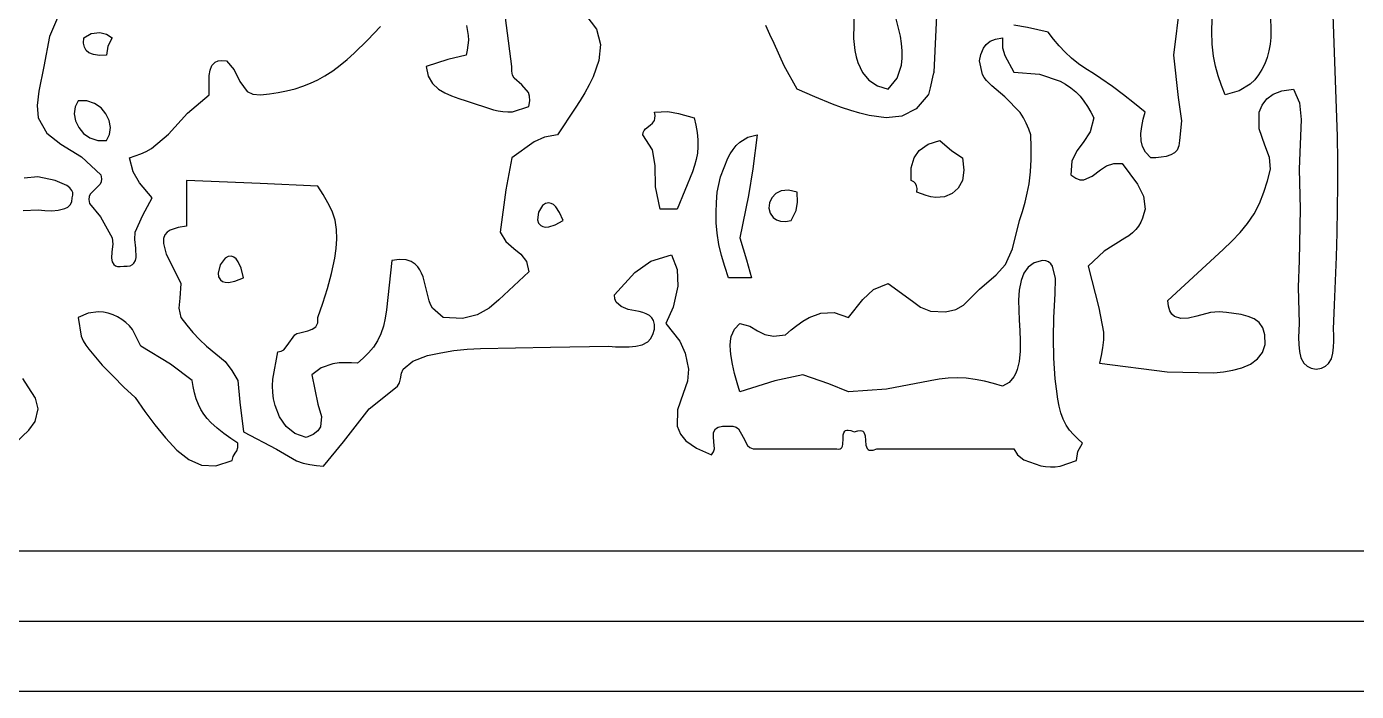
# Model space of a CAD drawing. Extents: x -1323 to 1705, y -706 to 926.
# Drawn here: x 680.38 to 718.27, y 16.67 to 35.59 of the extents above; entities that cross this region are included whole.
import ezdxf

# ---------------------------------------------------------------- set-up
doc = ezdxf.new("R2010")
doc.units = 0
doc.layers.add('CAMADA_1', color=7, linetype='CONTINUOUS')

msp = doc.modelspace()

# ---------------------------------------------------------------- linework, layer by layer
at = {"layer": 'CAMADA_1'}
for points in [[(808.5138, 16.6655), (628.5138, 16.6655), (628.5138, 68.6655), (808.5138, 68.6655), (808.5138, 16.6655)], [(630.5138, 18.6654), (806.5137, 18.6654), (806.5137, 66.6655), (630.5138, 66.6655), (630.5138, 18.6654)], [(804.5138, 20.6655), (804.5138, 64.6655), (632.5138, 64.6655), (632.5138, 20.6655), (804.5138, 20.6655)], [(682.8237, 35.2724), (682.6968, 35.0349), (682.661, 34.7846), (682.4619, 34.775), (682.2926, 34.7954), (682.1581, 34.8506), (682.083, 34.9176), (682.032, 35.0089), (682.0073, 35.1265), (682.0109, 35.2724), (682.2232, 35.3985), (682.4711, 35.4265), (682.6613, 35.3797), (682.8237, 35.2724)], [(682.661, 32.3461), (682.7471, 32.5246), (682.7692, 32.7212), (682.7324, 32.9216), (682.6419, 33.1118), (682.5029, 33.2774), (682.3209, 33.4041), (682.1008, 33.4779), (681.8482, 33.4842), (681.762, 33.3059), (681.7401, 33.1093), (681.7769, 32.9088), (681.8675, 32.7186), (682.0064, 32.553), (682.1884, 32.4263), (682.4084, 32.3526), (682.661, 32.3461)], [(697.9417, 32.5087), (697.9507, 32.5809), (697.9748, 32.6382), (698.0101, 32.6842), (698.1493, 32.7886), (698.2166, 32.8435), (698.2662, 32.9157), (698.2841, 32.9793), (698.2855, 33.0591), (698.2669, 33.159), (698.6498, 33.1777), (698.9514, 33.1153), (699.4049, 32.9964), (699.4477, 32.7889), (699.4839, 32.5815), (699.5066, 32.3742), (699.5093, 32.1673), (699.4917, 31.9893), (699.4579, 31.8121), (699.4116, 31.6365), (699.3567, 31.4629), (698.9171, 30.3955), (698.4295, 30.3955), (698.295, 31.0272), (698.29, 31.6368), (698.2137, 32.0891), (697.9417, 32.5087)], [(700.055, 30.8831), (700.1523, 31.3198), (700.3597, 31.8506), (700.4298, 31.9748), (700.5088, 32.0934), (700.5981, 32.2039), (700.6992, 32.3041), (700.9255, 32.4483), (701.1928, 32.5087), (701.0745, 31.5449), (700.9512, 30.7833), (700.7052, 29.5828), (700.8945, 28.9526), (701.0304, 28.4447), (700.38, 28.4447), (700.2777, 28.7597), (700.1836, 29.0757), (700.1058, 29.3938), (700.0526, 29.715), (700.0305, 30.0041), (700.0279, 30.2958), (700.0382, 30.589), (700.055, 30.8831)], [(706.3948, 32.3461), (706.7405, 32.0547), (707.045, 31.8586), (707.0853, 31.5013), (707.0409, 31.2125), (706.9248, 30.9917), (706.7508, 30.838), (706.5324, 30.7511), (706.2828, 30.73), (706.1453, 30.7486), (706.0104, 30.7841), (705.8771, 30.8308), (705.7446, 30.8831), (705.7504, 30.9799), (705.7384, 31.059), (705.7098, 31.1215), (705.656, 31.175), (705.582, 31.2083), (705.5847, 31.57), (705.6648, 31.8539), (705.8143, 32.0684), (706.0687, 32.2431), (706.3948, 32.3461)], [(702.331, 30.8831), (702.0854, 30.9388), (701.882, 30.9197), (701.7228, 30.8422), (701.6095, 30.7228), (701.5439, 30.5779), (701.5282, 30.424), (701.5642, 30.2775), (701.6536, 30.1551), (701.7437, 30.0948), (701.8594, 30.0573), (702.0005, 30.0475), (702.1681, 30.0703), (702.3083, 30.3594), (702.3455, 30.5954), (702.331, 30.8831)], [(695.6657, 30.0703), (695.5644, 30.3037), (695.46, 30.4588), (695.3906, 30.5238), (695.3224, 30.5615), (695.2564, 30.5748), (695.1643, 30.5557), (695.0833, 30.4989), (694.9688, 30.312), (694.9414, 30.0949), (694.9693, 30.0002), (695.0296, 29.9283), (695.0897, 29.8981), (695.1665, 29.8854), (695.2616, 29.8933), (695.4404, 29.9502), (695.6657, 30.0703)], [(686.5624, 28.4447), (686.4931, 28.7137), (686.4099, 28.8979), (686.3491, 28.9787), (686.2856, 29.0296), (686.2215, 29.0537), (686.1261, 29.0463), (686.0367, 28.996), (685.8958, 28.8088), (685.8381, 28.5761), (685.8531, 28.469), (685.9037, 28.3818), (685.9597, 28.3402), (686.0353, 28.3152), (686.1319, 28.3101), (686.3193, 28.3463), (686.5624, 28.4447)], [(685.0993, 25.5188), (684.4872, 25.9794), (683.6366, 26.494), (683.4036, 26.9697), (683.3143, 27.0766), (683.2114, 27.1724), (683.0974, 27.2566), (682.9748, 27.3285), (682.8447, 27.3879), (682.7096, 27.4328), (682.5708, 27.4617), (682.4298, 27.4733), (682.1386, 27.4351), (681.8482, 27.3068), (681.9353, 26.7791), (681.9941, 26.6489), (682.069, 26.525), (682.1551, 26.406), (682.2477, 26.2908), (682.5405, 25.9561), (682.8451, 25.6383), (683.1575, 25.3318), (683.4737, 25.031), (683.749, 24.637), (684.0334, 24.2512), (684.3362, 23.8819), (684.6665, 23.5373), (685.0015, 23.2661), (685.3689, 23.1038), (685.7778, 23.0848), (686.2375, 23.2428), (686.2663, 23.357), (686.3228, 23.4437), (686.3715, 23.5164), (686.4027, 23.6064), (686.3998, 23.7306), (686.1972, 23.8655), (685.9988, 24.0055), (685.8089, 24.1558), (685.6317, 24.3215), (685.527, 24.4378), (685.4315, 24.5619), (685.3474, 24.6933), (685.2769, 24.8313), (685.2144, 24.9963), (685.1674, 25.1671), (685.1308, 25.342), (685.0993, 25.5188)]]:
    msp.add_lwpolyline(points, close=True, dxfattribs=at)
for points in [[(692.9109, 35.6202), (692.9671, 35.3426), (692.9687, 35.2044), (692.955, 35.0651), (692.9311, 34.925), (692.9022, 34.7846), (692.3822, 34.6611), (691.7645, 34.4595), (691.8198, 34.1839), (691.944, 33.973), (692.1181, 33.8149), (692.2984, 33.705), (692.4922, 33.6185), (692.695, 33.5474), (692.9022, 33.4842), (693.6857, 33.2253), (693.8192, 33.195), (693.9538, 33.1732), (694.0881, 33.1637), (694.2209, 33.1705), (694.6904, 33.3215), (694.7156, 33.4821), (694.7094, 33.6114), (694.6777, 33.7151), (694.4875, 33.9314), (694.2769, 34.1271), (694.2293, 34.215), (694.2028, 34.3238), (694.2028, 34.4595), (693.9005, 36.8035)], [(706.3333, 36.5164), (706.2322, 34.297), (706.2315, 34.3024), (706.2305, 34.3001), (706.2289, 34.2946), (706.2248, 34.279), (706.2139, 34.2347), (706.1237, 33.8473), (706.0873, 33.7006), (706.0758, 33.6619), (706.0696, 33.6467), (705.7241, 33.25), (705.321, 33.0445), (704.8711, 32.994), (704.3866, 33.0628), (704.1211, 33.1277), (703.859, 33.204), (703.5999, 33.29), (703.3432, 33.3842), (702.8351, 33.5902), (702.331, 33.8093), (701.9602, 34.4764), (701.6806, 35.1098), (701.5561, 35.367), (701.4395, 35.627)], [(703.9565, 36.0851), (703.9434, 35.2593), (703.957, 35.0836), (703.9805, 34.9091), (704.0159, 34.7369), (704.0655, 34.5684), (704.194, 34.2907), (704.3768, 34.0669), (704.6205, 33.9042), (704.9319, 33.8093), (704.9319, 33.8093), (705.1858, 34.1246), (705.3083, 34.4914), (705.3304, 34.6977), (705.3296, 34.9049), (705.3103, 35.1116), (705.2769, 35.3166), (705.073, 36.1604)], [(713.2403, 36.2417), (713.0598, 34.7846), (713.1902, 33.5708), (713.2851, 32.9141), (713.2224, 32.3461), (713.2112, 32.1947), (713.1635, 32.0798), (713.0848, 31.996), (712.9804, 31.938), (712.8442, 31.8946), (712.7024, 31.8713), (712.557, 31.8616), (712.4096, 31.8586), (712.4096, 31.8586), (712.2568, 32.0158), (712.1691, 32.1762), (712.1331, 32.3446), (712.1284, 32.5487), (712.1522, 32.7523), (712.1949, 32.9557), (712.247, 33.159), (711.9401, 33.4083), (711.63, 33.6537), (711.3137, 33.8914), (710.9879, 34.1174), (710.7737, 34.2556), (710.5597, 34.3935), (710.351, 34.5374), (710.153, 34.6935), (709.9721, 34.8633), (709.8027, 35.0465), (709.6411, 35.2385), (709.4833, 35.4349), (708.8999, 35.5665), (708.5082, 35.6299)], [(715.8233, 36.0851), (715.8324, 35.2813), (715.8108, 35.0909), (715.7754, 34.9023), (715.7245, 34.7172), (715.6567, 34.5371), (715.5768, 34.3752), (715.4807, 34.2224), (715.3682, 34.082), (715.2392, 33.9573), (714.9219, 33.7618), (714.523, 33.6467), (714.4235, 33.9192), (714.3309, 34.1929), (714.252, 34.4688), (714.1937, 34.7481), (714.1563, 35.098), (714.1493, 35.4523), (714.1609, 35.8088)], [(681.2612, 35.8387), (681.0388, 35.3087), (680.8728, 34.4595), (680.7358, 33.7514), (680.6811, 33.344), (680.7103, 32.9964), (680.9597, 32.5551), (681.3539, 32.2442), (681.9468, 31.8824), (682.4985, 31.3709), (682.5152, 31.2593), (682.508, 31.1717), (682.4817, 31.1031), (682.336, 30.9645), (682.1902, 30.8259), (682.1639, 30.7573), (682.1567, 30.6696), (682.1734, 30.558), (682.4895, 30.173), (682.8237, 29.5828), (682.8375, 29.4017), (682.8132, 29.1836), (682.8032, 28.9972), (682.8199, 28.8959), (682.8659, 28.8175), (682.9111, 28.7851), (682.972, 28.7652), (683.0505, 28.7596), (683.1488, 28.77), (683.2514, 28.7695), (683.3333, 28.7852), (683.3965, 28.8153), (683.4427, 28.8581), (683.4823, 28.931), (683.5011, 29.0194), (683.4907, 29.2865), (683.4618, 29.535), (683.4737, 29.7452), (683.6986, 30.2278), (683.9615, 30.7206), (683.6022, 31.1482), (683.416, 31.4628), (683.3112, 31.8586), (683.4753, 31.9135), (683.637, 31.9726), (683.7939, 32.0401), (683.9437, 32.1202), (684.4262, 32.5316), (684.9643, 33.1316), (685.5871, 33.6467), (685.5852, 34.1975), (685.6102, 34.3552), (685.6629, 34.4854), (685.7521, 34.5791), (685.8362, 34.617), (685.9428, 34.6321), (686.0749, 34.6221), (686.3009, 34.3603), (686.4568, 34.0285), (686.6654, 33.7497), (686.8283, 33.6685), (687.0502, 33.6467), (687.2986, 33.6794), (687.546, 33.7167), (687.7912, 33.7633), (688.0332, 33.8236), (688.254, 33.8952), (688.47, 33.9815), (688.6799, 34.0816), (688.8827, 34.1942), (689.1042, 34.3367), (689.3162, 34.4924), (689.5199, 34.6593), (689.7169, 34.8356), (690.0959, 35.209), (690.4639, 35.5973)], [(696.3161, 35.9227), (696.623, 35.5212), (696.7341, 35.0853), (696.689, 34.6286), (696.5269, 34.1647), (696.4134, 33.9327), (696.2871, 33.7074), (696.1517, 33.4869), (696.0112, 33.2695), (695.5034, 32.5087), (695.1405, 32.4422), (694.8403, 32.3134), (694.2028, 31.8586), (694.0392, 30.9492), (693.8776, 29.7452), (694.0376, 29.4761), (694.2677, 29.2771), (694.4658, 29.111), (694.621, 28.9022), (694.6904, 28.6074), (693.8347, 27.8179), (693.5567, 27.5725), (693.2212, 27.3845), (692.7971, 27.2854), (692.2521, 27.3068), (691.9462, 27.58), (691.8923, 27.6775), (691.8525, 27.7842), (691.8222, 27.8963), (691.7969, 28.01), (691.6765, 28.4687), (691.6369, 28.5686), (691.5887, 28.6645), (691.5296, 28.7525), (691.4572, 28.8284), (691.3399, 28.9041), (691.1925, 28.9499), (691.0104, 28.9608), (690.7889, 28.9325), (690.6377, 27.5269), (690.5987, 27.2947), (690.5474, 27.0663), (690.4768, 26.847), (690.38, 26.6419), (690.2633, 26.4684), (690.1253, 26.3074), (689.9731, 26.1548), (689.8138, 26.0064), (689.6365, 26.0178), (689.4596, 26.0236), (689.2834, 26.0183), (689.1085, 25.9962), (688.7714, 25.8783), (688.5134, 25.6813), (688.6786, 24.8466), (688.7816, 24.4957), (688.7585, 24.1976), (688.6803, 24.0837), (688.5475, 23.9821), (688.3506, 23.8931), (688.0268, 24.0094), (687.7731, 24.2108), (687.5862, 24.4818), (687.4627, 24.8066), (687.4215, 24.9909), (687.3964, 25.1782), (687.3871, 25.3669), (687.3931, 25.5553), (687.5378, 26.3316), (687.6358, 26.348), (687.7088, 26.3869), (687.8089, 26.5124), (688.0256, 26.8191), (688.0855, 26.8527), (688.1622, 26.8785), (688.3925, 26.9354), (688.5187, 26.9804), (688.6195, 27.0497), (688.6777, 27.1546), (688.6758, 27.3068), (688.8176, 27.7204), (688.9514, 28.1376), (689.069, 28.562), (689.1624, 28.9971), (689.2034, 29.2721), (689.224, 29.5481), (689.2161, 29.8204), (689.1717, 30.0845), (689.0864, 30.3359), (688.9679, 30.5778), (688.8274, 30.8134), (688.6758, 31.0458), (687.0357, 31.1222), (684.9369, 31.2083), (684.9369, 29.9078), (684.7006, 29.8716), (684.4768, 29.7991), (684.3888, 29.7448), (684.3237, 29.6676), (684.2877, 29.5614), (684.2865, 29.4203), (684.3568, 29.1125), (684.4808, 28.8746), (684.7743, 28.2822), (684.7488, 27.8644), (684.7221, 27.5751), (684.7743, 27.3068), (684.9449, 27.0914), (685.1205, 26.8811), (685.3063, 26.6808), (685.5072, 26.4957), (686.0358, 26.0571), (686.2321, 25.801), (686.3998, 25.5188), (686.4594, 24.9005), (686.5624, 24.0556), (687.4992, 23.5618), (688.0757, 23.2279), (688.2577, 23.1682), (688.4472, 23.1281), (688.6416, 23.101), (688.8384, 23.0804), (689.4154, 23.7674), (690.139, 24.7059), (690.4665, 24.9661), (690.9517, 25.3562), (691.0025, 25.4506), (691.0318, 25.568), (691.0621, 25.7214), (691.1143, 25.8438), (691.3902, 26.0633), (691.8067, 26.2246), (692.179, 26.309), (692.5541, 26.3682), (692.931, 26.4077), (693.3092, 26.4329), (695.3103, 26.4676), (696.9663, 26.494), (697.1606, 26.4805), (697.3546, 26.472), (697.548, 26.4738), (697.7405, 26.4909), (697.9219, 26.5321), (698.0771, 26.6183), (698.161, 26.7077), (698.2252, 26.8275), (698.2669, 26.9818), (698.2676, 27.1146), (698.2419, 27.2209), (698.1927, 27.3038), (698.1243, 27.3675), (698.0353, 27.4196), (697.938, 27.4562), (697.8352, 27.482), (697.73, 27.5016), (697.517, 27.5427), (697.3196, 27.6197), (697.1821, 27.7462), (697.1432, 27.8393), (697.1289, 27.9571), (697.7085, 28.5934), (698.1646, 28.9111), (698.7545, 29.0949), (698.9202, 28.6796), (698.9314, 28.2035), (698.7978, 27.6082), (698.5918, 27.1443), (698.995, 26.6336), (699.1488, 26.2922), (699.2423, 25.8438), (699.2132, 25.4971), (699.0911, 25.1441), (698.9295, 24.6861), (698.9171, 24.2182), (699.0096, 23.9881), (699.1652, 23.7976), (699.4654, 23.5925), (699.8924, 23.4053), (699.952, 23.4817), (699.9763, 23.5722), (699.9639, 23.7756), (699.9468, 23.9124), (699.953, 24.0365), (700.0097, 24.1366), (700.0886, 24.1842), (700.2093, 24.2125), (700.38, 24.2182), (700.5011, 24.2174), (700.5943, 24.1885), (700.6649, 24.1372), (700.7965, 23.9031), (700.9231, 23.664), (700.9899, 23.6087), (701.0778, 23.5748), (701.1928, 23.5679), (703.4687, 23.5679), (703.5181, 23.5644), (703.5569, 23.5711), (703.587, 23.587), (703.6089, 23.6107), (703.628, 23.6521), (703.638, 23.7024), (703.642, 23.852), (703.6466, 23.9682), (703.6611, 24.0306), (703.6914, 24.0771), (703.7157, 24.0934), (703.7467, 24.1028), (703.7856, 24.1046), (703.8602, 24.0911), (703.9565, 24.0556), (704.0588, 24.087), (704.1365, 24.0935), (704.1763, 24.0859), (704.2078, 24.0699), (704.2319, 24.0467), (704.2707, 23.9433), (704.2815, 23.8118), (704.2922, 23.6802), (704.3311, 23.5769), (704.3554, 23.5536), (704.3866, 23.5376), (704.4264, 23.53), (704.5042, 23.5366), (704.6067, 23.5679), (708.5082, 23.5679), (708.6145, 23.3972), (708.7895, 23.2583), (709.2756, 23.0868), (709.4132, 23.0657), (709.5516, 23.0552), (709.6894, 23.0574), (709.8249, 23.0745), (710.2963, 23.2428), (710.3321, 23.4932), (710.4589, 23.7306), (710.3311, 23.852), (710.2085, 23.9766), (710.0963, 24.1074), (709.9995, 24.2477), (709.9138, 24.4184), (709.8491, 24.6009), (709.8003, 24.7911), (709.7625, 24.9851), (709.7181, 25.2767), (709.6857, 25.5677), (709.6635, 25.8583), (709.6498, 26.1484), (709.6411, 26.7279), (709.6461, 27.3068), (709.6831, 27.9801), (709.6909, 28.4234), (709.6127, 28.7705), (709.5636, 28.8417), (709.4995, 28.8942), (709.4192, 28.9252), (709.3209, 28.9325), (709.0894, 28.8693), (708.9163, 28.7477), (708.794, 28.5753), (708.7144, 28.3604), (708.6614, 28.0845), (708.6424, 27.8031), (708.6465, 27.5186), (708.6627, 27.2336), (708.6812, 26.939), (708.6921, 26.6459), (708.6865, 26.3539), (708.6555, 26.0623), (708.6338, 25.9465), (708.6039, 25.8328), (708.5633, 25.723), (708.5093, 25.6192), (708.3727, 25.4612), (708.183, 25.3562), (707.9259, 25.4297), (707.668, 25.4965), (707.4088, 25.5502), (707.1475, 25.584), (706.8913, 25.5933), (706.6337, 25.5817), (706.3762, 25.5534), (706.1199, 25.5122), (704.8823, 25.2681), (703.7937, 25.1935), (703.2339, 25.4194), (702.4933, 25.6813), (701.7011, 25.504), (700.7052, 25.1935), (700.6252, 25.4554), (700.5511, 25.7187), (700.4889, 25.9849), (700.4446, 26.2553), (700.4321, 26.3833), (700.428, 26.5117), (700.4352, 26.6395), (700.457, 26.766), (700.545, 26.9772), (700.7052, 27.1443), (700.9825, 27.0639), (701.2085, 26.9324), (701.4097, 26.83), (701.662, 26.7787), (702.0058, 26.8191), (702.1644, 26.9556), (702.3262, 27.0868), (702.4946, 27.2073), (702.6726, 27.3117), (703.0124, 27.4366), (703.386, 27.4493), (703.7937, 27.3068), (704.2023, 27.8281), (704.5094, 28.1128), (704.9319, 28.2822), (705.6171, 27.7797), (705.8462, 27.6044), (706.1371, 27.4917), (706.5574, 27.4694), (706.8519, 27.5341), (707.0741, 27.6665), (707.5328, 28.1197), (708.0008, 28.5262), (708.269, 28.8203), (708.4648, 29.2649), (708.6705, 30.0703), (708.7506, 30.3304), (708.8259, 30.5913), (708.8917, 30.8535), (708.9433, 31.1178), (708.9839, 31.4615), (709.001, 31.8086), (709.0023, 32.1581), (708.9957, 32.5087), (708.9307, 32.676), (708.861, 32.8403), (708.782, 32.9985), (708.6889, 33.1475), (708.248, 33.598), (707.8792, 33.9116), (707.8007, 33.9842), (707.7268, 34.0608), (707.6619, 34.1427), (707.6105, 34.2313), (707.5328, 34.6221), (707.5643, 34.7965), (707.6398, 34.9789), (707.7209, 35.0853), (707.8346, 35.1749), (707.9867, 35.2398), (708.183, 35.2724), (708.1813, 34.9846), (708.2538, 34.7709), (708.5082, 34.297), (709.2346, 34.2368), (709.8242, 34.0396), (709.982, 33.9519), (710.1313, 33.8505), (710.2696, 33.7359), (710.3945, 33.6083), (710.5061, 33.4666), (710.6055, 33.3153), (710.6967, 33.1574), (710.7839, 32.9964), (710.6859, 32.5937), (710.4839, 32.2951), (710.2999, 32.0544), (710.1642, 31.7651), (710.1337, 31.3709), (710.2691, 31.2764), (710.3917, 31.233), (710.5042, 31.2319), (710.7376, 31.3392), (710.9734, 31.5182), (711.1496, 31.6285), (711.3539, 31.6975), (711.5966, 31.6959), (712.0332, 31.1049), (712.2027, 30.7677), (712.247, 30.3955), (712.2119, 30.2678), (712.1722, 30.143), (712.1234, 30.024), (712.0611, 29.9136), (711.9811, 29.813), (711.8867, 29.7225), (711.7822, 29.6407), (711.6717, 29.5658), (711.08, 29.1982), (710.6215, 28.77), (710.9291, 27.5821), (711.0664, 26.8952), (711.0639, 26.6737), (711.0379, 26.4516), (710.9961, 26.2291), (710.9465, 26.0064), (712.8731, 25.7594), (714.2064, 25.739), (714.4771, 25.7634), (714.7443, 25.8071), (715.0023, 25.8786), (715.2456, 25.9867), (715.4514, 26.1322), (715.5947, 26.317), (715.6674, 26.5448), (715.6607, 26.8191), (715.5994, 27.0187), (715.4952, 27.1657), (715.3551, 27.2695), (715.186, 27.3397), (714.9845, 27.3934), (714.7788, 27.4288), (714.5701, 27.4521), (714.3601, 27.4694), (714.1115, 27.4495), (713.7226, 27.3451), (713.4854, 27.2924), (713.266, 27.2821), (713.0829, 27.3432), (713.0105, 27.4094), (712.9539, 27.5043), (712.9153, 27.6315), (712.8972, 27.7946), (714.4698, 29.246), (714.7152, 29.4833), (714.9507, 29.7284), (715.1667, 29.9863), (715.3534, 30.2618), (715.5054, 30.5599), (715.6278, 30.875), (715.7305, 31.2013), (715.8233, 31.5334), (715.7868, 31.8689), (715.6574, 32.221), (715.4943, 32.6853), (715.4981, 33.159), (715.5801, 33.355), (715.7191, 33.5397), (715.8975, 33.6712), (716.1447, 33.7654), (716.4735, 33.8093), (716.6473, 33.42), (716.6923, 32.9462), (716.6361, 31.5334), (716.6602, 30.408), (716.6361, 28.9325), (716.6118, 28.1711), (716.6361, 27.1443), (716.6256, 26.9437), (716.6201, 26.7434), (716.6246, 26.5437), (716.644, 26.3451), (716.6864, 26.16), (716.7717, 26.0061), (716.859, 25.9273), (716.9749, 25.872), (717.1239, 25.8438), (717.2688, 25.8725), (717.3826, 25.9246), (717.4684, 25.9969), (717.553, 26.1355), (717.5964, 26.2997), (717.6166, 26.4688), (717.6227, 26.6391), (717.6194, 26.8103), (717.6115, 26.9818), (717.6413, 27.667), (717.6697, 28.3522), (717.6952, 29.0373), (717.7166, 29.7225), (717.7322, 30.4075), (717.7408, 31.0925), (717.7409, 31.7775), (717.7311, 32.4623), (717.6038, 35.9267)], [(680.2887, 30.3531), (680.7111, 30.3745), (680.9043, 30.361), (681.0974, 30.3523), (681.2865, 30.3637), (681.4678, 30.4102), (681.5552, 30.455), (681.6226, 30.5195), (681.6672, 30.6069), (681.6857, 30.7206), (681.7039, 30.7968), (681.6995, 30.8653), (681.6762, 30.9266), (681.6133, 31.0054), (681.5276, 31.0699), (681.1981, 31.2083), (680.7038, 31.3193), (680.3138, 31.2811)], [(680.0601, 23.7306), (680.4506, 24.1012), (680.6311, 24.3503), (680.7103, 24.7059), (680.6321, 25.0147), (680.4295, 25.3366), (680.2765, 25.5755)]]:
    msp.add_lwpolyline(points, dxfattribs=at)

doc.saveas('drawing.dxf')
